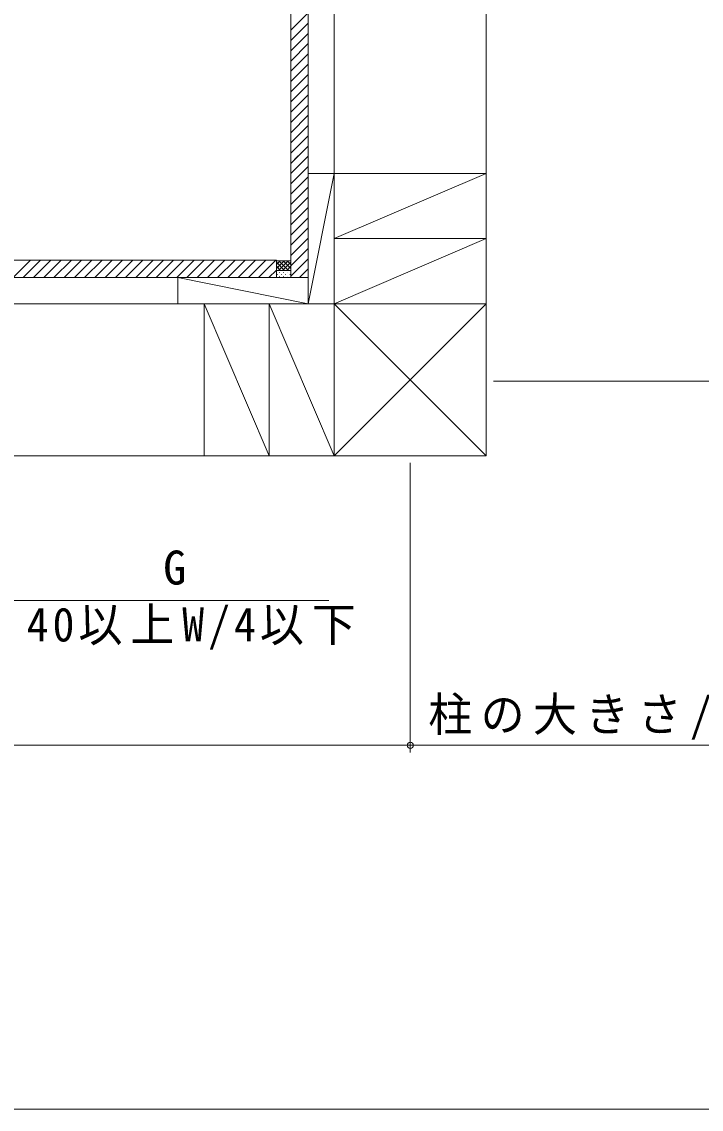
# Model space of a CAD drawing. Units: millimetres, scale not verified. Extents: x -2376 to -396, y -1680 to 1517.
# Drawn here: x -1555 to -1086, y -1680 to -929 of the extents above; entities that cross this region are included whole.
import ezdxf
from ezdxf.enums import TextEntityAlignment as Align

# ---------------------------------------------------------------- set-up
doc = ezdxf.new("R2010")
doc.units = ezdxf.units.MM
doc.header["$LTSCALE"] = 8
for name, color, linetype, lineweight in [('0-2_YKK_ZWAK', 7, 'Continuous', 9), ('0-6_YKK_D', 6, 'Continuous', 9), ('0-7_YSS_K', 3, 'Continuous', 9)]:
    doc.layers.add(name, color=color, linetype=linetype, lineweight=lineweight)
doc.styles.add('ＭＳ ゴシック', font='')
doc.styles.get('ＭＳ ゴシック').set_extended_font_data('MS Gothic')

msp = doc.modelspace()

# ---------------------------------------------------------------- linework, layer by layer
at = {"layer": '0-2_YKK_ZWAK'}
msp.add_line((-396, -1680), (-2376, -1680), dxfattribs=at)
at = {"layer": '0-6_YKK_D'}
for p, q in [((-1229.419, -1177.144), (-1029.419, -1177.144)), ((-1286.919, -1233.644), (-1286.919, -1433.644)), ((-1666.419, -1428.644), (-1286.919, -1428.644)), ((-1286.919, -1428.644), (-841.619, -1428.644))]:
    msp.add_line(p, q, dxfattribs=at)
msp.add_lwpolyline([(-1343.233, -1328.644), (-1580.419, -1328.644), (-1666.419, -1328.644)], dxfattribs=at)
msp.add_circle((-1286.919, -1428.644), 2.125, dxfattribs=at)
at = {"layer": '0-7_YSS_K'}
for p, q in [((-1369.419, -666.368), (-1369.419, -1105.644)), ((-1357.419, -666.368), (-1357.419, -1123.644)), ((-1339.419, -666.368), (-1339.419, -1228.644)), ((-1234.419, -666.368), (-1234.419, -1228.644)), ((-1369.419, -934.852), (-1357.419, -922.852)), ((-1369.419, -941.923), (-1357.419, -929.923)), ((-1369.419, -948.994), (-1357.419, -936.994)), ((-1369.419, -956.065), (-1357.419, -944.065)), ((-1369.419, -963.136), (-1357.419, -951.136)), ((-1369.419, -970.207), (-1357.419, -958.207)), ((-1369.419, -977.278), (-1357.419, -965.278)), ((-1369.419, -984.349), (-1357.419, -972.349)), ((-1369.419, -991.42), (-1357.419, -979.42)), ((-1369.419, -998.491), (-1357.419, -986.491)), ((-1369.419, -1005.562), (-1357.419, -993.562)), ((-1369.419, -1012.633), (-1357.419, -1000.633)), ((-1369.419, -1019.704), (-1357.419, -1007.704)), ((-1369.419, -1026.775), (-1357.419, -1014.775)), ((-1369.419, -1026.778), (-1364.271, -1021.63)), ((-1369.419, -1033.849), (-1357.419, -1021.849)), ((-1369.419, -1040.92), (-1357.419, -1028.92)), ((-1369.419, -1047.992), (-1357.419, -1035.992)), ((-1357.419, -1123.644), (-1339.419, -1033.644)), ((-1357.419, -1033.644), (-1339.419, -1033.644)), ((-1339.419, -1078.644), (-1234.419, -1033.644)), ((-1339.419, -1033.644), (-1234.419, -1033.644)), ((-1369.419, -1055.063), (-1357.419, -1043.063)), ((-1369.419, -1062.134), (-1357.419, -1050.134)), ((-1369.419, -1069.205), (-1357.419, -1057.205)), ((-1369.419, -1076.276), (-1357.419, -1064.276)), ((-1369.419, -1083.347), (-1357.419, -1071.347)), ((-1369.419, -1090.418), (-1357.419, -1078.418)), ((-1339.419, -1123.644), (-1234.419, -1078.644)), ((-1339.419, -1078.644), (-1234.419, -1078.644)), ((-1369.419, -1097.489), (-1357.419, -1085.489)), ((-1379.419, -1093.644), (-1781.192, -1093.644)), ((-1561.422, -1105.644), (-1549.422, -1093.644)), ((-1554.351, -1105.644), (-1542.351, -1093.644)), ((-1547.28, -1105.644), (-1535.28, -1093.644)), ((-1540.209, -1105.644), (-1528.209, -1093.644)), ((-1533.138, -1105.644), (-1521.138, -1093.644)), ((-1526.067, -1105.644), (-1514.067, -1093.644)), ((-1518.996, -1105.644), (-1506.996, -1093.644)), ((-1511.925, -1105.644), (-1499.924, -1093.644)), ((-1504.853, -1105.644), (-1492.853, -1093.644)), ((-1497.782, -1105.644), (-1485.782, -1093.644)), ((-1490.711, -1105.644), (-1478.711, -1093.644)), ((-1483.64, -1105.644), (-1471.64, -1093.644)), ((-1476.569, -1105.644), (-1464.569, -1093.644)), ((-1469.498, -1105.644), (-1457.498, -1093.644)), ((-1462.427, -1105.644), (-1450.427, -1093.644)), ((-1455.356, -1105.644), (-1443.356, -1093.644)), ((-1448.285, -1105.644), (-1436.285, -1093.644)), ((-1441.214, -1105.644), (-1429.214, -1093.644)), ((-1434.143, -1105.644), (-1422.143, -1093.644)), ((-1427.072, -1105.644), (-1415.072, -1093.644)), ((-1420.001, -1105.644), (-1408.001, -1093.644)), ((-1412.93, -1105.644), (-1400.93, -1093.644)), ((-1405.859, -1105.644), (-1393.859, -1093.644)), ((-1398.787, -1105.644), (-1386.787, -1093.644)), ((-1391.716, -1105.644), (-1379.716, -1093.644)), ((-1379.419, -1093.644), (-1379.119, -1093.944)), ((-1379.419, -1093.644), (-1379.419, -1105.644)), ((-1379.419, -1093.644), (-1379.419, -1105.644)), ((-1379.419, -1093.674), (-1379.404, -1093.659)), ((-1379.419, -1096.502), (-1376.861, -1093.944)), ((-1379.419, -1099.331), (-1374.033, -1093.944)), ((-1379.419, -1094.987), (-1373.762, -1100.644)), ((-1379.119, -1093.944), (-1369.719, -1093.944)), ((-1377.904, -1100.644), (-1371.204, -1093.944)), ((-1377.634, -1093.944), (-1370.934, -1100.644)), ((-1375.076, -1100.644), (-1369.419, -1094.987)), ((-1374.805, -1093.944), (-1369.419, -1099.331)), ((-1371.977, -1093.944), (-1369.419, -1096.502)), ((-1369.419, -1093.644), (-1369.719, -1093.944)), ((-1369.434, -1093.659), (-1369.419, -1093.674)), ((-1369.419, -1104.56), (-1357.419, -1092.56)), ((-1369.419, -1105.644), (-1369.419, -1093.644)), ((-1384.645, -1105.644), (-1379.419, -1100.418)), ((-1379.419, -1097.816), (-1376.59, -1100.644)), ((-1378.661, -1100.745), (-1378.462, -1100.745)), ((-1378.661, -1103.573), (-1378.462, -1103.573)), ((-1377.247, -1102.159), (-1377.047, -1102.159)), ((-1375.833, -1100.745), (-1375.633, -1100.745)), ((-1375.833, -1103.573), (-1375.633, -1103.573)), ((-1374.419, -1102.159), (-1374.219, -1102.159)), ((-1373.005, -1100.745), (-1372.805, -1100.745)), ((-1373.005, -1103.573), (-1372.805, -1103.573)), ((-1372.247, -1100.644), (-1369.419, -1097.816)), ((-1371.59, -1102.159), (-1371.39, -1102.159)), ((-1370.176, -1100.745), (-1369.976, -1100.745)), ((-1370.176, -1103.573), (-1369.976, -1103.573)), ((-1369.419, -1105.644), (-1369.419, -1100.644)), ((-1363.432, -1105.644), (-1357.419, -1099.631)), ((-1357.419, -1105.644), (-1781.192, -1105.644)), ((-1447.419, -1105.644), (-1357.419, -1123.644)), ((-1447.419, -1105.644), (-1447.419, -1123.644)), ((-1379.419, -1105.644), (-1369.419, -1105.644)), ((-1377.247, -1104.987), (-1377.047, -1104.987)), ((-1377.247, -1104.987), (-1377.047, -1104.987)), ((-1374.419, -1104.987), (-1374.219, -1104.987)), ((-1374.419, -1104.987), (-1374.219, -1104.987)), ((-1371.59, -1104.987), (-1371.39, -1104.987)), ((-1371.59, -1104.987), (-1371.39, -1104.987)), ((-1234.419, -1123.644), (-1781.192, -1123.644)), ((-1429.419, -1123.644), (-1384.419, -1228.644)), ((-1429.419, -1123.644), (-1429.419, -1228.644)), ((-1384.419, -1123.644), (-1339.419, -1228.644)), ((-1384.419, -1123.644), (-1384.419, -1228.644)), ((-1339.419, -1228.644), (-1234.419, -1123.644))]:
    msp.add_line(p, q, dxfattribs=at)
for points in [[(-1369.419, -1100.644), (-1379.419, -1100.644), (-1379.419, -1105.644)], [(-1339.419, -1123.644), (-1234.419, -1228.644), (-1781.192, -1228.644)]]:
    msp.add_lwpolyline(points, dxfattribs=at)

# ---------------------------------------------------------------- texts
at = {"layer": '0-6_YKK_D', "color": 7, "style": 'ＭＳ ゴシック'}
msp.add_text('G', height=23.46, dxfattribs=at).set_placement((-1457.633, -1324.644), align=Align.BOTTOM_LEFT)
at = {"layer": '0-6_YKK_D', "color": 7, "char_height": 23.46, "attachment_point": 7, "style": 'ＭＳ ゴシック'}
for s, insert in [('\\T1.18;\\W0.95;40以上W/4以下', (-1552.033, -1362.644)), ('\\T1.19;\\W0.95;柱の大きさ/2+壁厚+161+50+G', (-1274.419, -1424.644))]:
    msp.add_mtext(s, dxfattribs=dict(at, insert=insert))

doc.saveas('drawing.dxf')
